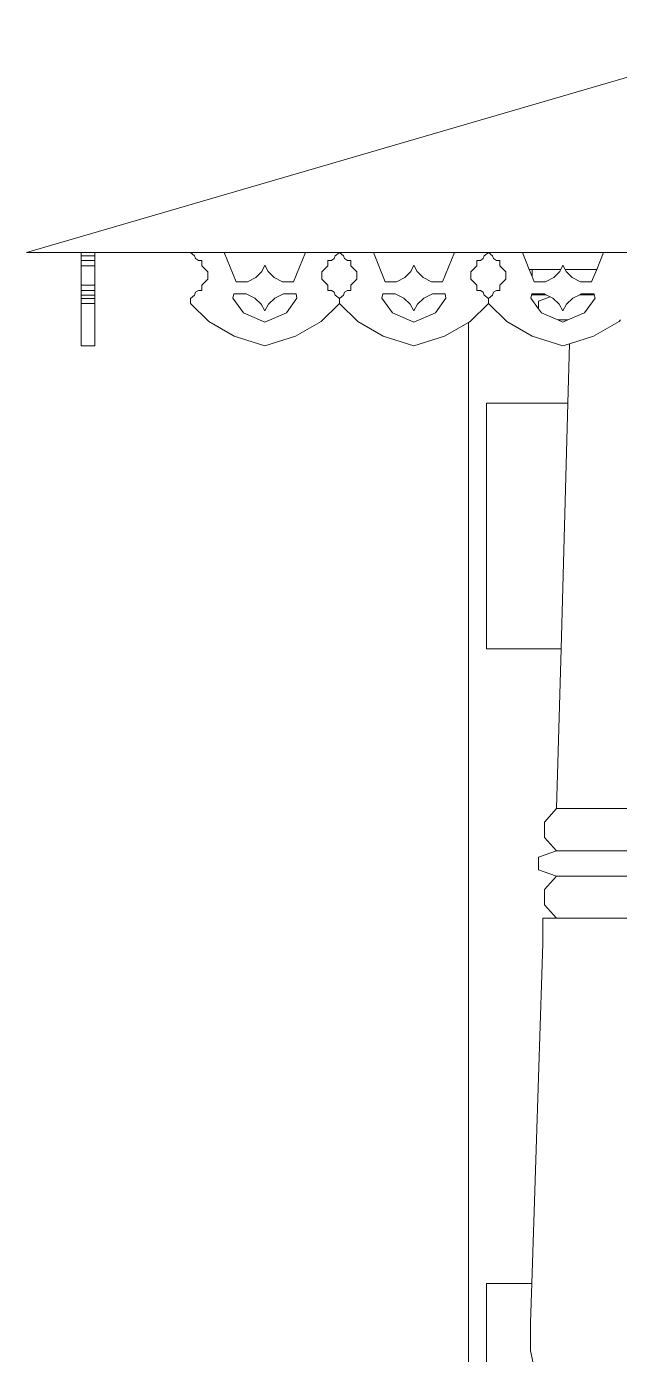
# Model space of a CAD drawing. Header units: inches. Extents: x 16.2 to 49.2, y 7.1 to 20.7.
# Drawn here: x 37.83 to 38.668, y 16.563 to 18.44 of the extents above; entities that cross this region are included whole.
import ezdxf

# ---------------------------------------------------------------- set-up
doc = ezdxf.new("R2010")
doc.units = ezdxf.units.IN
doc.header["$MEASUREMENT"] = 0
doc.layers.add('0inne_gulv', color=252, linetype='Continuous', lineweight=13)

# ---------------------------------------------------------------- blocks, each defined once
blk = doc.blocks.new('DEREK SMALL HOUSE rs')
for p, q in [((-7.2475, 0.8233), (-8.3414, 0.5039)), ((-8.2642, 0.5039), (-8.3414, 0.5039)), ((-8.2642, 0.4993), (-8.2642, 0.5039)), ((-8.2642, 0.5039), (-8.2449, 0.5039)), ((-8.2449, 0.4993), (-8.2642, 0.4993)), ((-8.2642, 0.4993), (-8.2642, 0.4927)), ((-8.2449, 0.4927), (-8.2642, 0.4927)), ((-8.2642, 0.485), (-8.2642, 0.4927)), ((-8.2449, 0.4993), (-8.2449, 0.5039)), ((-8.2449, 0.5039), (-8.1098, 0.5039)), ((-8.2449, 0.4993), (-8.2449, 0.4927)), ((-8.2449, 0.485), (-8.2449, 0.4927)), ((-8.1098, 0.5039), (-8.0618, 0.5039)), ((-8.1038, 0.4993), (-8.1098, 0.5039)), ((-8.1025, 0.4953), (-8.1038, 0.4993)), ((-8.0985, 0.4928), (-8.1025, 0.4953)), ((-8.0935, 0.4927), (-8.0985, 0.4928)), ((-8.0935, 0.485), (-8.0935, 0.4927)), ((-8.045, 0.4624), (-8.0618, 0.5039)), ((-8.0618, 0.5039), (-7.947, 0.5039)), ((-8.0618, 0.5039), (-7.947, 0.5039)), ((-8.0618, 0.5039), (-7.947, 0.5039)), ((-7.9638, 0.4624), (-7.947, 0.5039)), ((-7.947, 0.5039), (-7.899, 0.5039)), ((-7.9153, 0.4927), (-7.9103, 0.4928)), ((-7.9153, 0.485), (-7.9153, 0.4927)), ((-7.9103, 0.4928), (-7.9063, 0.4953)), ((-7.9063, 0.4953), (-7.905, 0.4993)), ((-7.905, 0.4993), (-7.899, 0.5039)), ((-7.899, 0.5039), (-7.851, 0.5039)), ((-7.893, 0.4993), (-7.899, 0.5039)), ((-7.8918, 0.4953), (-7.893, 0.4993)), ((-7.8878, 0.4928), (-7.8918, 0.4953)), ((-7.8827, 0.4927), (-7.8878, 0.4928)), ((-7.8827, 0.485), (-7.8827, 0.4927)), ((-7.8343, 0.4624), (-7.851, 0.5039)), ((-7.851, 0.5039), (-7.7363, 0.5039)), ((-7.851, 0.5039), (-7.7363, 0.5039)), ((-7.851, 0.5039), (-7.7363, 0.5039)), ((-7.753, 0.4624), (-7.7363, 0.5039)), ((-7.7363, 0.5039), (-7.6883, 0.5039)), ((-7.7046, 0.4927), (-7.6995, 0.4928)), ((-7.7046, 0.485), (-7.7046, 0.4927)), ((-7.6995, 0.4928), (-7.6955, 0.4953)), ((-7.6955, 0.4953), (-7.6943, 0.4993)), ((-7.6943, 0.4993), (-7.6883, 0.5039)), ((-7.6883, 0.5039), (-7.6403, 0.5039)), ((-7.6823, 0.4993), (-7.6883, 0.5039)), ((-7.681, 0.4953), (-7.6823, 0.4993)), ((-7.677, 0.4928), (-7.681, 0.4953)), ((-7.672, 0.4927), (-7.677, 0.4928)), ((-7.672, 0.485), (-7.672, 0.4927)), ((-7.6403, 0.5039), (-7.5255, 0.5039)), ((-7.6307, 0.48), (-7.6403, 0.5039)), ((-7.6403, 0.5039), (-7.5255, 0.5039)), ((-7.5351, 0.48), (-7.5255, 0.5039)), ((-7.5255, 0.5039), (-7.4775, 0.5039)), ((-8.2449, 0.485), (-8.2642, 0.485)), ((-8.2642, 0.458), (-8.2642, 0.485)), ((-8.2449, 0.485), (-8.2449, 0.458)), ((-8.085, 0.4768), (-8.0935, 0.485)), ((-8.085, 0.4662), (-8.085, 0.4768)), ((-8.0173, 0.4688), (-8.0089, 0.477)), ((-8.0089, 0.477), (-8.0044, 0.4863)), ((-8.0044, 0.4863), (-7.9999, 0.477)), ((-7.9999, 0.477), (-7.9915, 0.4688)), ((-7.9238, 0.4768), (-7.9153, 0.485)), ((-7.9238, 0.4662), (-7.9238, 0.4768)), ((-7.8742, 0.4768), (-7.8827, 0.485)), ((-7.8742, 0.4662), (-7.8742, 0.4768)), ((-7.8066, 0.4688), (-7.7981, 0.477)), ((-7.7981, 0.477), (-7.7936, 0.4863)), ((-7.7936, 0.4863), (-7.7892, 0.477)), ((-7.7892, 0.477), (-7.7807, 0.4688)), ((-7.7131, 0.4768), (-7.7046, 0.485)), ((-7.7131, 0.4662), (-7.7131, 0.4768)), ((-7.6635, 0.4768), (-7.672, 0.485)), ((-7.6635, 0.4662), (-7.6635, 0.4768)), ((-7.6307, 0.48), (-7.6266, 0.48)), ((-7.6266, 0.4699), (-7.6307, 0.48)), ((-7.6266, 0.4699), (-7.6266, 0.48)), ((-7.6266, 0.48), (-7.5859, 0.48)), ((-7.6235, 0.4624), (-7.6266, 0.4699)), ((-7.5958, 0.4688), (-7.5874, 0.477)), ((-7.5874, 0.477), (-7.5859, 0.48)), ((-7.5859, 0.48), (-7.5829, 0.4863)), ((-7.5829, 0.4863), (-7.5799, 0.48)), ((-7.5799, 0.48), (-7.5351, 0.48)), ((-7.5799, 0.48), (-7.5784, 0.477)), ((-7.5784, 0.477), (-7.57, 0.4688)), ((-7.5423, 0.4624), (-7.5351, 0.48)), ((-8.2642, 0.458), (-8.2642, 0.4502)), ((-8.2449, 0.458), (-8.2642, 0.458)), ((-8.2449, 0.458), (-8.2449, 0.4502)), ((-8.0935, 0.458), (-8.085, 0.4662)), ((-8.0935, 0.458), (-8.0935, 0.4502)), ((-8.045, 0.4624), (-8.0291, 0.4624)), ((-8.0291, 0.4624), (-8.0173, 0.4688)), ((-7.9915, 0.4688), (-7.9797, 0.4624)), ((-7.9797, 0.4624), (-7.9638, 0.4624)), ((-7.9153, 0.458), (-7.9238, 0.4662)), ((-7.9153, 0.458), (-7.9153, 0.4502)), ((-7.8827, 0.458), (-7.8742, 0.4662)), ((-7.8827, 0.458), (-7.8827, 0.4502)), ((-7.8343, 0.4624), (-7.8183, 0.4624)), ((-7.8183, 0.4624), (-7.8066, 0.4688)), ((-7.7807, 0.4688), (-7.769, 0.4624)), ((-7.769, 0.4624), (-7.753, 0.4624)), ((-7.7046, 0.458), (-7.7131, 0.4662)), ((-7.7046, 0.458), (-7.7046, 0.4502)), ((-7.672, 0.458), (-7.6635, 0.4662)), ((-7.672, 0.458), (-7.672, 0.4502)), ((-7.6235, 0.4624), (-7.6076, 0.4624)), ((-7.6076, 0.4624), (-7.5958, 0.4688)), ((-7.57, 0.4688), (-7.5582, 0.4624)), ((-7.5582, 0.4624), (-7.5423, 0.4624)), ((-8.2449, 0.4502), (-8.2642, 0.4502)), ((-8.2642, 0.4437), (-8.2642, 0.4502)), ((-8.2449, 0.4437), (-8.2642, 0.4437)), ((-8.2642, 0.4391), (-8.2642, 0.4437)), ((-8.2449, 0.4391), (-8.2642, 0.4391)), ((-8.2642, 0.432), (-8.2642, 0.4391)), ((-8.2449, 0.432), (-8.2642, 0.432)), ((-8.2642, 0.3721), (-8.2642, 0.432)), ((-8.2449, 0.4437), (-8.2449, 0.4502)), ((-8.2449, 0.4437), (-8.2449, 0.4391)), ((-8.2449, 0.432), (-8.2449, 0.4391)), ((-8.2449, 0.3721), (-8.2449, 0.432)), ((-8.1038, 0.4437), (-8.1098, 0.4391)), ((-8.1098, 0.432), (-8.1098, 0.4391)), ((-8.1098, 0.432), (-8.0838, 0.4064)), ((-8.1025, 0.4477), (-8.1038, 0.4437)), ((-8.0985, 0.4502), (-8.1025, 0.4477)), ((-8.0935, 0.4502), (-8.0985, 0.4502)), ((-8.0485, 0.4455), (-8.0498, 0.4396)), ((-8.0498, 0.4396), (-8.0348, 0.4187)), ((-8.0485, 0.4455), (-8.0308, 0.4455)), ((-8.0308, 0.4455), (-8.0186, 0.4392)), ((-8.0186, 0.4392), (-8.0096, 0.431)), ((-7.9902, 0.4392), (-7.9992, 0.431)), ((-7.978, 0.4455), (-7.9902, 0.4392)), ((-7.978, 0.4455), (-7.9602, 0.4455)), ((-7.959, 0.4396), (-7.974, 0.4187)), ((-7.9602, 0.4455), (-7.959, 0.4396)), ((-7.925, 0.4064), (-7.899, 0.432)), ((-7.9153, 0.4502), (-7.9103, 0.4502)), ((-7.9103, 0.4502), (-7.9063, 0.4477)), ((-7.9063, 0.4477), (-7.905, 0.4437)), ((-7.905, 0.4437), (-7.899, 0.4391)), ((-7.893, 0.4437), (-7.899, 0.4391)), ((-7.899, 0.432), (-7.899, 0.4391)), ((-7.899, 0.432), (-7.873, 0.4064)), ((-7.8918, 0.4477), (-7.893, 0.4437)), ((-7.8878, 0.4502), (-7.8918, 0.4477)), ((-7.8827, 0.4502), (-7.8878, 0.4502)), ((-7.8378, 0.4455), (-7.839, 0.4396)), ((-7.839, 0.4396), (-7.824, 0.4187)), ((-7.8378, 0.4455), (-7.8201, 0.4455)), ((-7.8201, 0.4455), (-7.8078, 0.4392)), ((-7.8078, 0.4392), (-7.7988, 0.431)), ((-7.7795, 0.4392), (-7.7885, 0.431)), ((-7.7672, 0.4455), (-7.7795, 0.4392)), ((-7.7672, 0.4455), (-7.7495, 0.4455)), ((-7.7483, 0.4396), (-7.7633, 0.4187)), ((-7.7495, 0.4455), (-7.7483, 0.4396)), ((-7.7143, 0.4064), (-7.6883, 0.432)), ((-7.7046, 0.4502), (-7.6995, 0.4502)), ((-7.6995, 0.4502), (-7.6955, 0.4477)), ((-7.6955, 0.4477), (-7.6943, 0.4437)), ((-7.6943, 0.4437), (-7.6883, 0.4391)), ((-7.6823, 0.4437), (-7.6883, 0.4391)), ((-7.6883, 0.432), (-7.6883, 0.4391)), ((-7.6883, 0.432), (-7.6623, 0.4064)), ((-7.681, 0.4477), (-7.6823, 0.4437)), ((-7.677, 0.4502), (-7.681, 0.4477)), ((-7.672, 0.4502), (-7.677, 0.4502)), ((-7.6271, 0.4455), (-7.6283, 0.4396)), ((-7.6283, 0.4396), (-7.6173, 0.4243)), ((-7.6271, 0.4455), (-7.6266, 0.4455)), ((-7.6266, 0.4443), (-7.6266, 0.4455)), ((-7.6266, 0.4455), (-7.6093, 0.4455)), ((-7.607, 0.4443), (-7.6266, 0.4443)), ((-7.6173, 0.4354), (-7.6009, 0.4412)), ((-7.6173, 0.4243), (-7.6173, 0.4354)), ((-7.6093, 0.4455), (-7.607, 0.4443)), ((-7.607, 0.4443), (-7.6009, 0.4412)), ((-7.6009, 0.4412), (-7.5971, 0.4392)), ((-7.5971, 0.4392), (-7.5881, 0.431)), ((-7.5687, 0.4392), (-7.5777, 0.431)), ((-7.5589, 0.4443), (-7.5687, 0.4392)), ((-7.5565, 0.4455), (-7.5589, 0.4443)), ((-7.5385, 0.4443), (-7.5589, 0.4443)), ((-7.5565, 0.4455), (-7.5388, 0.4455)), ((-7.5375, 0.4396), (-7.5525, 0.4187)), ((-7.5388, 0.4455), (-7.5385, 0.4443)), ((-7.5385, 0.4443), (-7.5375, 0.4396)), ((-8.0348, 0.4187), (-8.0044, 0.4056)), ((-8.0096, 0.431), (-8.0044, 0.4216)), ((-7.9992, 0.431), (-8.0044, 0.4216)), ((-7.974, 0.4187), (-8.0044, 0.4056)), ((-7.824, 0.4187), (-7.7936, 0.4056)), ((-7.7988, 0.431), (-7.7936, 0.4216)), ((-7.7885, 0.431), (-7.7936, 0.4216)), ((-7.7633, 0.4187), (-7.7936, 0.4056)), ((-7.6173, 0.4243), (-7.6133, 0.4187)), ((-7.6133, 0.4187), (-7.5899, 0.4086)), ((-7.5881, 0.431), (-7.5829, 0.4216)), ((-7.5777, 0.431), (-7.5829, 0.4216)), ((-7.5525, 0.4187), (-7.5759, 0.4086)), ((-8.0838, 0.4064), (-8.0478, 0.3859)), ((-7.925, 0.4064), (-7.961, 0.3859)), ((-7.873, 0.4064), (-7.8371, 0.3859)), ((-7.7166, 0.4051), (-7.7502, 0.3859)), ((-7.7143, 0.4064), (-7.7166, 0.4051)), ((-7.7166, 0.4051), (-7.7166, -2.0448)), ((-7.6623, 0.4064), (-7.6263, 0.3859)), ((-7.5899, 0.4086), (-7.5759, 0.4086)), ((-7.5899, 0.4086), (-7.5829, 0.4056)), ((-7.5759, 0.4086), (-7.5829, 0.4056)), ((-7.5035, 0.4064), (-7.5395, 0.3859)), ((-7.5035, 0.4064), (-7.5013, 0.4086)), ((-8.0478, 0.3859), (-8.0044, 0.3721)), ((-7.961, 0.3859), (-8.0044, 0.3721)), ((-7.8371, 0.3859), (-7.7936, 0.3721)), ((-7.7502, 0.3859), (-7.7936, 0.3721)), ((-7.6263, 0.3859), (-7.5829, 0.3721)), ((-7.5395, 0.3859), (-7.5735, 0.3751)), ((-8.2449, 0.3721), (-8.2642, 0.3721)), ((-7.5735, 0.3751), (-7.5829, 0.3721)), ((-7.5758, 0.2909), (-7.5735, 0.3751)), ((-7.6912, -0.0565), (-7.6912, 0.2909)), ((-7.6912, 0.2909), (-7.5758, 0.2909)), ((-7.5856, -0.0565), (-7.5758, 0.2909)), ((-7.6912, -0.0565), (-7.5856, -0.0565)), ((-7.592, -0.2822), (-7.5856, -0.0565)), ((-7.6092, -0.3011), (-7.592, -0.2822)), ((-7.4361, -0.2822), (-7.592, -0.2822)), ((-7.6092, -0.3228), (-7.6092, -0.3011)), ((-7.592, -0.3417), (-7.6092, -0.3228)), ((-7.6173, -0.3507), (-7.592, -0.3417)), ((-7.6173, -0.3685), (-7.6173, -0.3507)), ((-7.592, -0.3417), (-7.4361, -0.3417)), ((-7.592, -0.3775), (-7.6173, -0.3685)), ((-7.6092, -0.3964), (-7.592, -0.3775)), ((-7.4361, -0.3775), (-7.592, -0.3775)), ((-7.6092, -0.4181), (-7.6092, -0.3964)), ((-7.592, -0.437), (-7.6092, -0.4181)), ((-7.6115, -0.4727), (-7.6115, -0.437)), ((-7.592, -0.437), (-7.6115, -0.437)), ((-7.4361, -0.437), (-7.592, -0.437)), ((-7.627, -0.9533), (-7.6115, -0.4727)), ((-7.6912, -0.9533), (-7.6912, -1.5574)), ((-7.6912, -0.9533), (-7.627, -0.9533)), ((-7.6288, -1.0087), (-7.627, -0.9533)), ((-7.6288, -1.0486), (-7.6288, -1.0087)), ((-7.6115, -1.1278), (-7.6288, -1.0486))]:
    blk.add_line(p, q)

msp = doc.modelspace()

# ---------------------------------------------------------------- block references
at = {"layer": '0inne_gulv'}
msp.add_blockref('DEREK SMALL HOUSE rs', (46.1712, 17.6167), dxfattribs=at)

doc.saveas('drawing.dxf')
